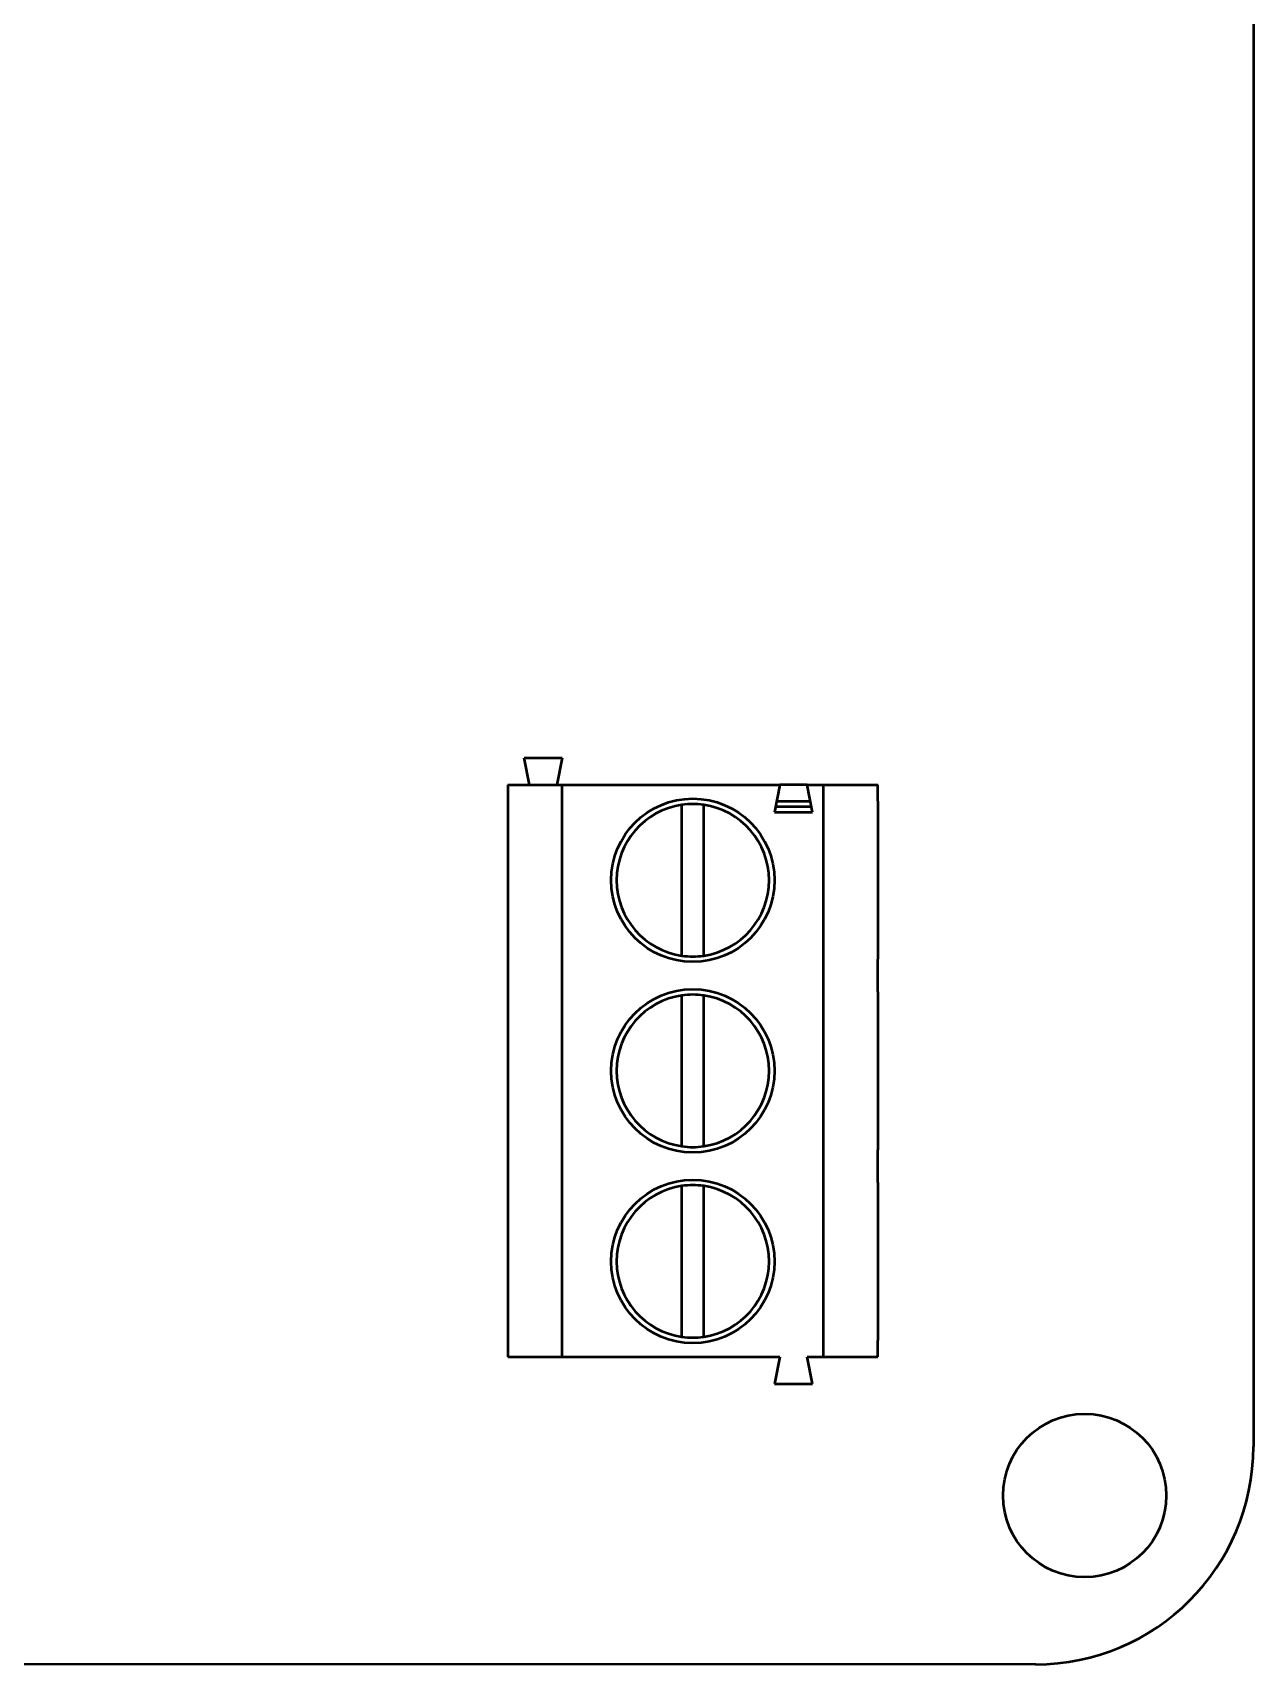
# Model space of a CAD drawing. Header units: millimetres. Extents: x -309 to 752, y -52 to 188.
# Drawn here: x 77.51 to 99.94, y 86.68 to 116.64 of the extents above; entities that cross this region are included whole.
import ezdxf

# ---------------------------------------------------------------- set-up
doc = ezdxf.new("R2010")
doc.units = ezdxf.units.MM
doc.header["$LTSCALE"] = 0.5
doc.layers.add('Видимый контур (ГОСТ)', color=7, linetype='Continuous', lineweight=50)

msp = doc.modelspace()

# ---------------------------------------------------------------- linework, layer by layer
at = {"layer": 'Видимый контур (ГОСТ)'}
for p, q in [((99.936, 130.276), (99.936, 90.676)), ((86.536, 103.326), (87.236, 103.326)), ((86.636, 102.826), (86.536, 103.326)), ((87.236, 103.326), (87.136, 102.826)), ((86.236, 102.826), (87.236, 102.826)), ((86.236, 102.826), (86.236, 92.326)), ((87.236, 102.826), (91.236, 102.826)), ((87.236, 92.326), (87.236, 102.826)), ((91.236, 102.826), (91.136, 102.326)), ((91.736, 102.826), (91.236, 102.826)), ((91.736, 102.826), (92.036, 102.826)), ((91.836, 102.326), (91.736, 102.826)), ((92.036, 102.826), (93.036, 102.826)), ((92.036, 92.326), (92.036, 102.826)), ((93.036, 102.526), (93.036, 102.826)), ((91.176, 102.526), (91.796, 102.526)), ((93.036, 102.526), (93.036, 99.626)), ((89.436, 99.69), (89.436, 102.462)), ((89.836, 99.69), (89.836, 102.462)), ((91.136, 102.326), (91.836, 102.326)), ((91.816, 102.426), (91.156, 102.426)), ((93.036, 99.026), (93.036, 99.626)), ((89.436, 96.19), (89.436, 98.962)), ((89.836, 96.19), (89.836, 98.962)), ((93.036, 99.026), (93.036, 96.126)), ((93.036, 95.526), (93.036, 96.126)), ((89.436, 92.69), (89.436, 95.462)), ((89.836, 92.69), (89.836, 95.462)), ((93.036, 95.526), (93.036, 92.626)), ((93.036, 92.326), (93.036, 92.626)), ((86.236, 92.326), (87.236, 92.326)), ((87.236, 92.326), (91.236, 92.326)), ((91.236, 92.326), (91.136, 91.826)), ((91.736, 92.326), (92.036, 92.326)), ((91.836, 91.826), (91.736, 92.326)), ((92.036, 92.326), (93.036, 92.326)), ((91.136, 91.826), (91.836, 91.826)), ((95.936, 86.676), (25.102, 86.691))]:
    msp.add_line(p, q, dxfattribs=at)
for centre in [(89.636, 101.076), (89.636, 97.576), (89.636, 94.076), (96.836, 89.776)]:
    msp.add_circle(centre, 1.5, dxfattribs=at)
for centre, radius, start, end in [((89.636, 101.076), 1.4, 98.2132, 261.7868), ((89.636, 101.076), 1.4, 81.7868, 98.2132), ((89.636, 101.076), 1.4, 278.2132, 81.7868), ((89.636, 101.076), 1.4, 261.7868, 278.2132), ((89.636, 97.576), 1.4, 98.2132, 261.7868), ((89.636, 97.576), 1.4, 81.7868, 98.2132), ((89.636, 97.576), 1.4, 278.2132, 81.7868), ((89.636, 97.576), 1.4, 261.7868, 278.2132), ((89.636, 94.076), 1.4, 98.2132, 261.7868), ((89.636, 94.076), 1.4, 81.7868, 98.2132), ((89.636, 94.076), 1.4, 278.2132, 81.7868), ((89.636, 94.076), 1.4, 261.7868, 278.2132), ((95.934, 90.677), 4.001, 270.021, 359.979)]:
    msp.add_arc(centre, radius, start, end, dxfattribs=at)

doc.saveas('drawing.dxf')
